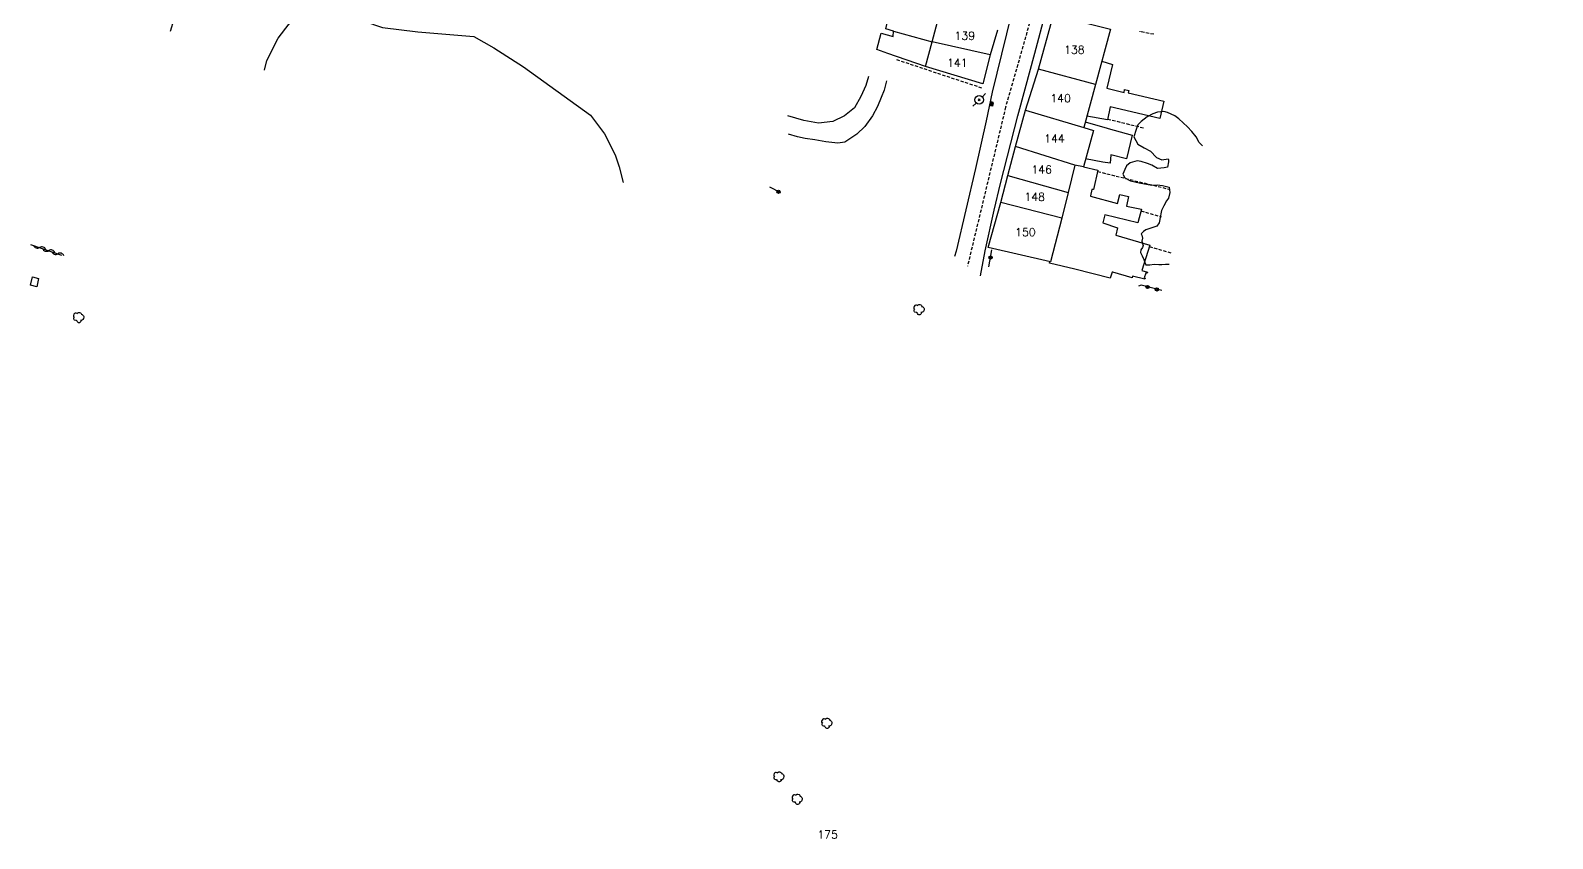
# Model space of a CAD drawing. Header units: millimetres. Extents: x 113000 to 114000, y 124000 to 125000.
# Drawn here: x 113452.8 to 113690.5, y 124351.9 to 124478.1 of the extents above; entities that cross this region are included whole.
import ezdxf
from ezdxf.enums import TextEntityAlignment as Align

# ---------------------------------------------------------------- set-up
doc = ezdxf.new("R2010")
doc.units = ezdxf.units.MM
doc.linetypes.add('DASHED', pattern=[0.75, 0.5, -0.25])
doc.layers.get('0').update_dxf_attribs({"linetype": 'CONTINUOUS'})
for name, color, linetype in [('W0001', 6, 'DASHED'), ('W0014', 7, 'CONTINUOUS'), ('W0070', 7, 'DASHED'), ('W0101', 7, 'CONTINUOUS'), ('W0104', 1, 'CONTINUOUS'), ('W0112', 1, 'DASHED'), ('W0211', 2, 'CONTINUOUS'), ('W0214', 2, 'CONTINUOUS'), ('W0300', 7, 'CONTINUOUS'), ('W0310', 3, 'CONTINUOUS'), ('W0323', 7, 'CONTINUOUS'), ('W0333', 7, 'CONTINUOUS'), ('W0401', 7, 'CONTINUOUS'), ('W0473', 7, 'CONTINUOUS'), ('W0991', 7, 'CONTINUOUS'), ('W1102', 7, 'CONTINUOUS')]:
    doc.layers.add(name, color=color, linetype=linetype)
doc.styles.get("Standard").update_dxf_attribs({"font": 'romans.shx', "width": 0.85})

# ---------------------------------------------------------------- blocks, each defined once
blk = doc.blocks.new('T300')
for p, q in [((-0.8, 0.51), (-0.86, 0.34)), ((-0.86, 0.34), (-0.86, 0.17)), ((-0.86, 0.17), (-0.74, 0.06)), ((-0.69, 0.63), (-0.8, 0.51)), ((-0.8, -0.06), (-0.74, 0.06)), ((-0.74, 0.06), (-0.69, 0.11)), ((-0.57, 0.69), (-0.69, 0.63)), ((-0.46, 0.69), (-0.57, 0.69)), ((-0.29, 0.63), (-0.46, 0.69)), ((-0.29, 0.63), (-0.17, 0.74)), ((-0.23, 0.57), (-0.29, 0.63)), ((-0.17, 0.74), (-0.06, 0.8)), ((-0.06, 0.8), (0.06, 0.8)), ((0.06, 0.8), (0.23, 0.74)), ((0.23, 0.74), (0.34, 0.63)), ((0.34, 0.63), (0.4, 0.51)), ((0.46, 0.46), (0.34, 0.46)), ((0.4, 0.51), (0.4, 0.46)), ((0.57, 0.4), (0.46, 0.46)), ((0.57, 0.4), (0.69, 0.29)), ((0.69, 0.29), (0.74, 0.17)), ((0.74, 0.06), (0.69, -0.17)), ((0.74, 0.17), (0.74, 0.06)), ((-0.8, -0.17), (-0.8, -0.06)), ((-0.8, -0.23), (-0.8, -0.17)), ((-0.74, -0.34), (-0.8, -0.23)), ((-0.69, -0.4), (-0.74, -0.34)), ((-0.51, -0.46), (-0.69, -0.4)), ((-0.4, -0.46), (-0.51, -0.46)), ((-0.4, -0.46), (-0.34, -0.46)), ((-0.34, -0.46), (-0.34, -0.4)), ((-0.34, -0.51), (-0.34, -0.46)), ((-0.29, -0.63), (-0.34, -0.51)), ((-0.17, -0.74), (-0.29, -0.63)), ((-0.06, -0.8), (-0.17, -0.74)), ((0.06, -0.8), (-0.06, -0.8)), ((0.17, -0.74), (0.06, -0.8)), ((0.23, -0.69), (0.17, -0.74)), ((0.29, -0.46), (0.23, -0.46)), ((0.29, -0.63), (0.23, -0.69)), ((0.46, -0.4), (0.29, -0.46)), ((0.34, -0.51), (0.29, -0.63)), ((0.34, -0.51), (0.34, -0.46)), ((0.57, -0.34), (0.46, -0.4)), ((0.63, -0.29), (0.57, -0.34)), ((0.69, -0.17), (0.63, -0.29))]:
    blk.add_line(p, q)
blk = doc.blocks.new('T401')
for p, q in [((-0.3, 0.3), (0, 0.3)), ((-0.3, -0.25), (-0.3, 0.3)), ((-0.3, 0.15), (0, 0.15)), ((-0.3, 0), (0, 0)), ((0, 0.3), (0, -0.25)), ((-0.3, -0.15), (0, -0.15)), ((-0.3, -0.25), (-0.3, -0.3)), ((-0.3, -0.3), (0, -0.3)), ((0, -0.3), (0, -0.25))]:
    blk.add_line(p, q)
blk = doc.blocks.new('T473')
for p, q in [((-0.166667, 0.166667), (0.166667, -0.166667)), ((-0.166667, -0.166667), (0.166667, 0.166667)), ((0.500001, 0.500001), (1.000002, 1.000002)), ((-1.000002, -1.000002), (-0.500001, -0.500001))]:
    blk.add_line(p, q)
blk.add_ellipse((0, 0), major_axis=(0.471405, 0.471405), ratio=1, start_param=5.4977871438, end_param=11.780972451)
blk = doc.blocks.new('t323o')
at = {"color": 0, "linetype": 'Continuous'}
for radius in [0.25, 0.15]:
    blk.add_circle((0, 0), radius, dxfattribs=at)
blk = doc.blocks.new('t310o')
at = {"color": 0, "linetype": 'Continuous'}
for centre, start, end in [((-0.5, 0.38), 216.8699, 323.1304), ((0.5, -0.37), 36.8699, 143.1303)]:
    blk.add_arc(centre, 0.625, start, end, dxfattribs=at)

msp = doc.modelspace()

# ---------------------------------------------------------------- linework, layer by layer
at = {"layer": 'W0001'}
msp.add_lwpolyline([(113690.53, 124675), (113684.45, 124657.54), (113675.02, 124630.9), (113665.9, 124608.29), (113659.68, 124596.48), (113649.35, 124575.67), (113639.1, 124555.55), (113628.97, 124534.61), (113623.88, 124524), (113621.2, 124517.94), (113617.61, 124509.36), (113616.23, 124505.21), (113605.12, 124466.11), (113599.17, 124441.27)], dxfattribs=at)
at = {"layer": 'W0014'}
for points in [[(113613.9, 124505.52), (113610.26, 124495.4), (113608.08, 124488.21), (113606.73, 124483.52), (113603.03, 124468.47), (113602.08, 124463.98), (113600.4, 124456.52), (113597.38, 124443.62), (113597.16, 124442.76)], [(113601.18, 124439.77), (113601.93, 124443.66), (113603.33, 124450), (113604.33, 124454.18), (113607.02, 124464.74), (113608.18, 124468.98), (113609.68, 124474.56), (113611.39, 124481.01), (113615.04, 124493.07), (113616.96, 124499.1), (113618.94, 124504.49)]]:
    msp.add_lwpolyline(points, dxfattribs=at)
at = {"layer": 'W0070'}
msp.add_lwpolyline([(113588.09, 124473.54), (113601.52, 124469.07)], dxfattribs=at)
at = {"layer": 'W0101'}
for points in [[(113593.66, 124476.29), (113594.68, 124480.2)], [(113610.24, 124472.03), (113610.25, 124472.04), (113612.59, 124480.5), (113621.48, 124478.3), (113619.16, 124469.64)], [(113603.87, 124478.13), (113602.69, 124474.29)], [(113602.69, 124474.29), (113601.54, 124469.76), (113592.62, 124472.47), (113593.66, 124476.29)], [(113608.23, 124465.61), (113610.24, 124472.03)], [(113619.16, 124469.64), (113617.33, 124462.95)], [(113606.68, 124459.96), (113606.68, 124459.97), (113608.23, 124465.61)], [(113617.33, 124462.95), (113618.82, 124462.48), (113617.26, 124456.77), (113615.93, 124457.05)], [(113605.46, 124455.43), (113606.68, 124459.96)], [(113604.37, 124451.2), (113604.38, 124451.2), (113605.46, 124455.43)], [(113615.93, 124457.05), (113614.88, 124452.75)], [(113614.88, 124452.75), (113613.91, 124448.76)], [(113602.42, 124444.2), (113604.37, 124451.2)], [(113613.91, 124448.76), (113613.91, 124448.76), (113612.13, 124441.96), (113602.42, 124444.2)]]:
    msp.add_lwpolyline(points, dxfattribs=at)
at = {"layer": 'W0104'}
for points in [[(113587.62, 124477.98), (113586.4, 124478.36), (113586.92, 124480.59), (113589.16, 124479.95), (113589.42, 124480.83), (113592.98, 124479.9), (113593.14, 124480.75)], [(113592.62, 124472.47), (113586.72, 124474.46), (113585.02, 124475.11), (113585.71, 124477.66), (113587.56, 124477.14), (113587.62, 124477.98)], [(113587.62, 124477.98), (113593.66, 124476.29)], [(113620.14, 124473.27), (113621.82, 124472.79), (113620.9, 124469.08), (113621.95, 124468.82), (113623.61, 124468.41), (113623.71, 124468.84), (113624.37, 124468.73), (113624.28, 124468.33), (113629.85, 124467.05), (113629.2, 124464.31), (113621.47, 124466.16), (113621.02, 124464.11), (113617.81, 124464.68)], [(113617.56, 124463.79), (113621, 124462.82), (113621.16, 124462.75), (113624.9, 124461.73), (113624, 124458.01), (113621.57, 124458.64), (113621.47, 124457.35), (113620.31, 124457.53), (113617.61, 124458.05)], [(113617.26, 124456.77), (113619.53, 124456.26), (113618.82, 124453.23), (113618.57, 124453.26), (113618.4, 124452.25), (113618.39, 124452.18), (113622.6, 124451.06), (113622.93, 124452.44), (113624.31, 124452.14), (113623.99, 124450.66), (113626.32, 124450.15), (113625.76, 124448.04), (113620.61, 124449.28), (113620.31, 124448.04), (113622.61, 124447.25), (113622.34, 124446.13), (113627.62, 124444.54), (113626.38, 124440.59), (113627.27, 124440.33), (113627.21, 124440.16), (113627.03, 124440.19), (113626.77, 124439.43), (113626.92, 124439.41), (113626.84, 124439.24), (113624.92, 124439.72), (113624.86, 124439.44), (113621.85, 124440.34), (113621.78, 124440.35), (113621.47, 124439.39), (113615.93, 124440.81), (113611.97, 124441.73), (113612.04, 124441.98)]]:
    msp.add_lwpolyline(points, dxfattribs=at)
msp.add_lwpolyline([(113453.17, 124439.6), (113454.11, 124439.36), (113453.82, 124438.04), (113452.84, 124438.29), (113453.17, 124439.6)], close=True, dxfattribs=at)
at = {"layer": 'W0112'}
for points in [[(113628.26, 124477.48), (113626.13, 124477.89), (113626.12, 124477.96)], [(113621.05, 124464.25), (113626.8, 124462.84)], [(113619.48, 124456.06), (113630.6, 124453.31)], [(113626.25, 124449.9), (113629.4, 124448.98)], [(113627.56, 124444.34), (113631.14, 124443.3)]]:
    msp.add_lwpolyline(points, dxfattribs=at)
at = {"layer": 'W0211'}
for points in [[(113489.36, 124471.89), (113489.75, 124473.38), (113491.53, 124476.87), (113493.22, 124479.12), (113495.16, 124480.4), (113496.98, 124480.95), (113499.49, 124481.34), (113501.69, 124480.61), (113507.82, 124478.57), (113513.35, 124477.85), (113522.09, 124477.13), (113525.22, 124475.37), (113529.81, 124472.38), (113540.29, 124464.86), (113542.49, 124461.93), (113544.14, 124458.65), (113544.78, 124456.76), (113545.37, 124454.34)], [(113583.69, 124470.87), (113583.28, 124469.46), (113582.51, 124467.76), (113581.54, 124465.99), (113579.94, 124464.75), (113578.13, 124463.87), (113575.88, 124463.6), (113573.6, 124464), (113571.1, 124464.77)]]:
    msp.add_lwpolyline(points, dxfattribs=at)
at = {"layer": 'W0214'}
for points in [[(113554.63, 124483.64), (113530.87, 124490.82), (113499.56, 124500.91), (113492.21, 124503), (113487.69, 124503.31), (113485.98, 124502.94), (113485.01, 124502.38), (113484.33, 124501.61), (113475.25, 124479.81), (113474.68, 124477.9)], [(113586.54, 124470.21), (113586.14, 124468.78), (113585.69, 124467.61), (113585.1, 124466.23), (113584.34, 124464.77), (113583.16, 124463.07), (113581.86, 124461.89), (113580.02, 124460.66), (113578.93, 124460.5), (113577.03, 124460.71), (113575.33, 124460.99), (113573.83, 124461.21), (113572.6, 124461.48), (113571.24, 124461.9)]]:
    msp.add_lwpolyline(points, dxfattribs=at)
at = {"layer": 'W0310'}
msp.add_lwpolyline([(113452.85, 124444.67), (113457.66, 124443.01)], dxfattribs=at)
at = {"layer": 'W0323'}
for points in [[(113570, 124452.71), (113568.31, 124453.58)], [(113602.5, 124441.14), (113602.99, 124443.84)], [(113629.49, 124437.44), (113626.29, 124438.28), (113625.85, 124438.13)]]:
    msp.add_lwpolyline(points, dxfattribs=at)
at = {"layer": 'W0333'}
for points in [[(113635.86, 124460.08), (113635.35, 124460.6), (113634.86, 124461.46), (113634.18, 124462.31), (113633.51, 124463.05), (113632.19, 124464.27), (113631.56, 124464.74), (113630.39, 124465.25), (113629.82, 124465.41), (113628.85, 124465.34), (113628.1, 124465.07), (113627.22, 124464.58), (113626.3, 124463.85), (113625.76, 124463.35), (113625.5, 124462.59), (113625.14, 124461.47), (113625.75, 124460.34), (113626.76, 124459.73), (113627.74, 124459.23), (113628.7, 124458.25), (113629.54, 124457.89), (113630.51, 124458.03), (113630.57, 124457.95), (113630.55, 124457.55), (113630.39, 124456.74), (113629.87, 124456.6), (113628.84, 124456.53), (113627.93, 124457.03), (113627.26, 124457.3), (113626.29, 124457.63), (113625.67, 124457.71), (113624.59, 124457.4), (113623.99, 124456.94), (113623.72, 124456.36), (113623.43, 124455.62), (113623.72, 124455.04), (113624.63, 124454.57), (113625.97, 124454.26), (113626.82, 124454.13), (113627.95, 124453.93), (113628.8, 124453.95), (113629.61, 124453.88), (113630.68, 124453.6), (113630.78, 124452.79), (113630.57, 124451.9), (113630.23, 124451.49), (113629.83, 124450.71), (113629.48, 124449.97), (113629.38, 124449.44), (113629.31, 124449.14), (113629.12, 124448.02), (113628.72, 124447.51), (113627.01, 124446.93), (113626.67, 124446.67), (113626.3, 124446.32), (113626.38, 124446.13), (113626.48, 124445.66)], [(113626.48, 124445.66), (113626.37, 124445.15), (113626.58, 124444.52), (113626.51, 124444.2), (113626.26, 124443.84), (113626.2, 124443.42), (113626.44, 124442.88), (113626.68, 124442.33), (113626.84, 124441.83), (113627.04, 124441.46), (113627.62, 124441.45), (113628.34, 124441.58), (113629.03, 124441.51), (113629.49, 124441.55), (113630.1, 124441.56), (113630.63, 124441.58), (113630.66, 124441.59)]]:
    msp.add_lwpolyline(points, dxfattribs=at)
at = {"layer": 'W1102'}
for points in [[(113602.69, 124474.29), (113593.66, 124476.29)], [(113619.16, 124469.64), (113610.24, 124472.03)], [(113608.23, 124465.61), (113617.33, 124462.95)], [(113615.93, 124457.05), (113606.68, 124459.96)], [(113605.46, 124455.43), (113614.88, 124452.75)], [(113613.91, 124448.76), (113604.37, 124451.2)]]:
    msp.add_lwpolyline(points, dxfattribs=at)

# ---------------------------------------------------------------- block references
at = {"layer": 'W0300'}
for p in [(113460.41, 124433.24), (113591.65, 124434.48), (113577.25, 124369.87), (113569.76, 124361.5), (113572.63, 124357.99)]:
    msp.add_blockref('T300', p, dxfattribs=at)
at = {"layer": 'W0310', "rotation": 341.037913535502}
for p in [(113454.27, 124444.18), (113455.69, 124443.69), (113457.11, 124443.2)]:
    msp.add_blockref('t310o', p, dxfattribs=at)
at = {"layer": 'W0323'}
for p, rotation in [((113569.65, 124452.89), 152.6649269395914), ((113602.77, 124442.62), 79.81288825929745), ((113627.29, 124438.02), 165.2280513259977), ((113628.74, 124437.63), 165.2280513259977)]:
    msp.add_blockref('t323o', p, dxfattribs=dict(at, rotation=rotation))
at = {"layer": 'W0401', "rotation": 168.0849758707666}
msp.add_blockref('T401', (113602.83, 124466.62), dxfattribs=at)
at = {"layer": 'W0473'}
msp.add_blockref('T473', (113601, 124467.24), dxfattribs=at)

# ---------------------------------------------------------------- texts
at = {"layer": 'W0991'}
for s, p in [('139', (113598.75, 124477.25)), ('138', (113615.85, 124475.07)), ('141', (113597.57, 124473.03)), ('140', (113613.7, 124467.49)), ('144', (113612.74, 124461.19)), ('146', (113610.74, 124456.36)), ('148', (113609.66, 124452.1)), ('150', (113608.21, 124446.58)), ('175', (113577.32, 124352.49))]:
    msp.add_text(s, height=1.25, dxfattribs=at).set_placement(p, align=Align.MIDDLE_CENTER)

doc.saveas('drawing.dxf')
